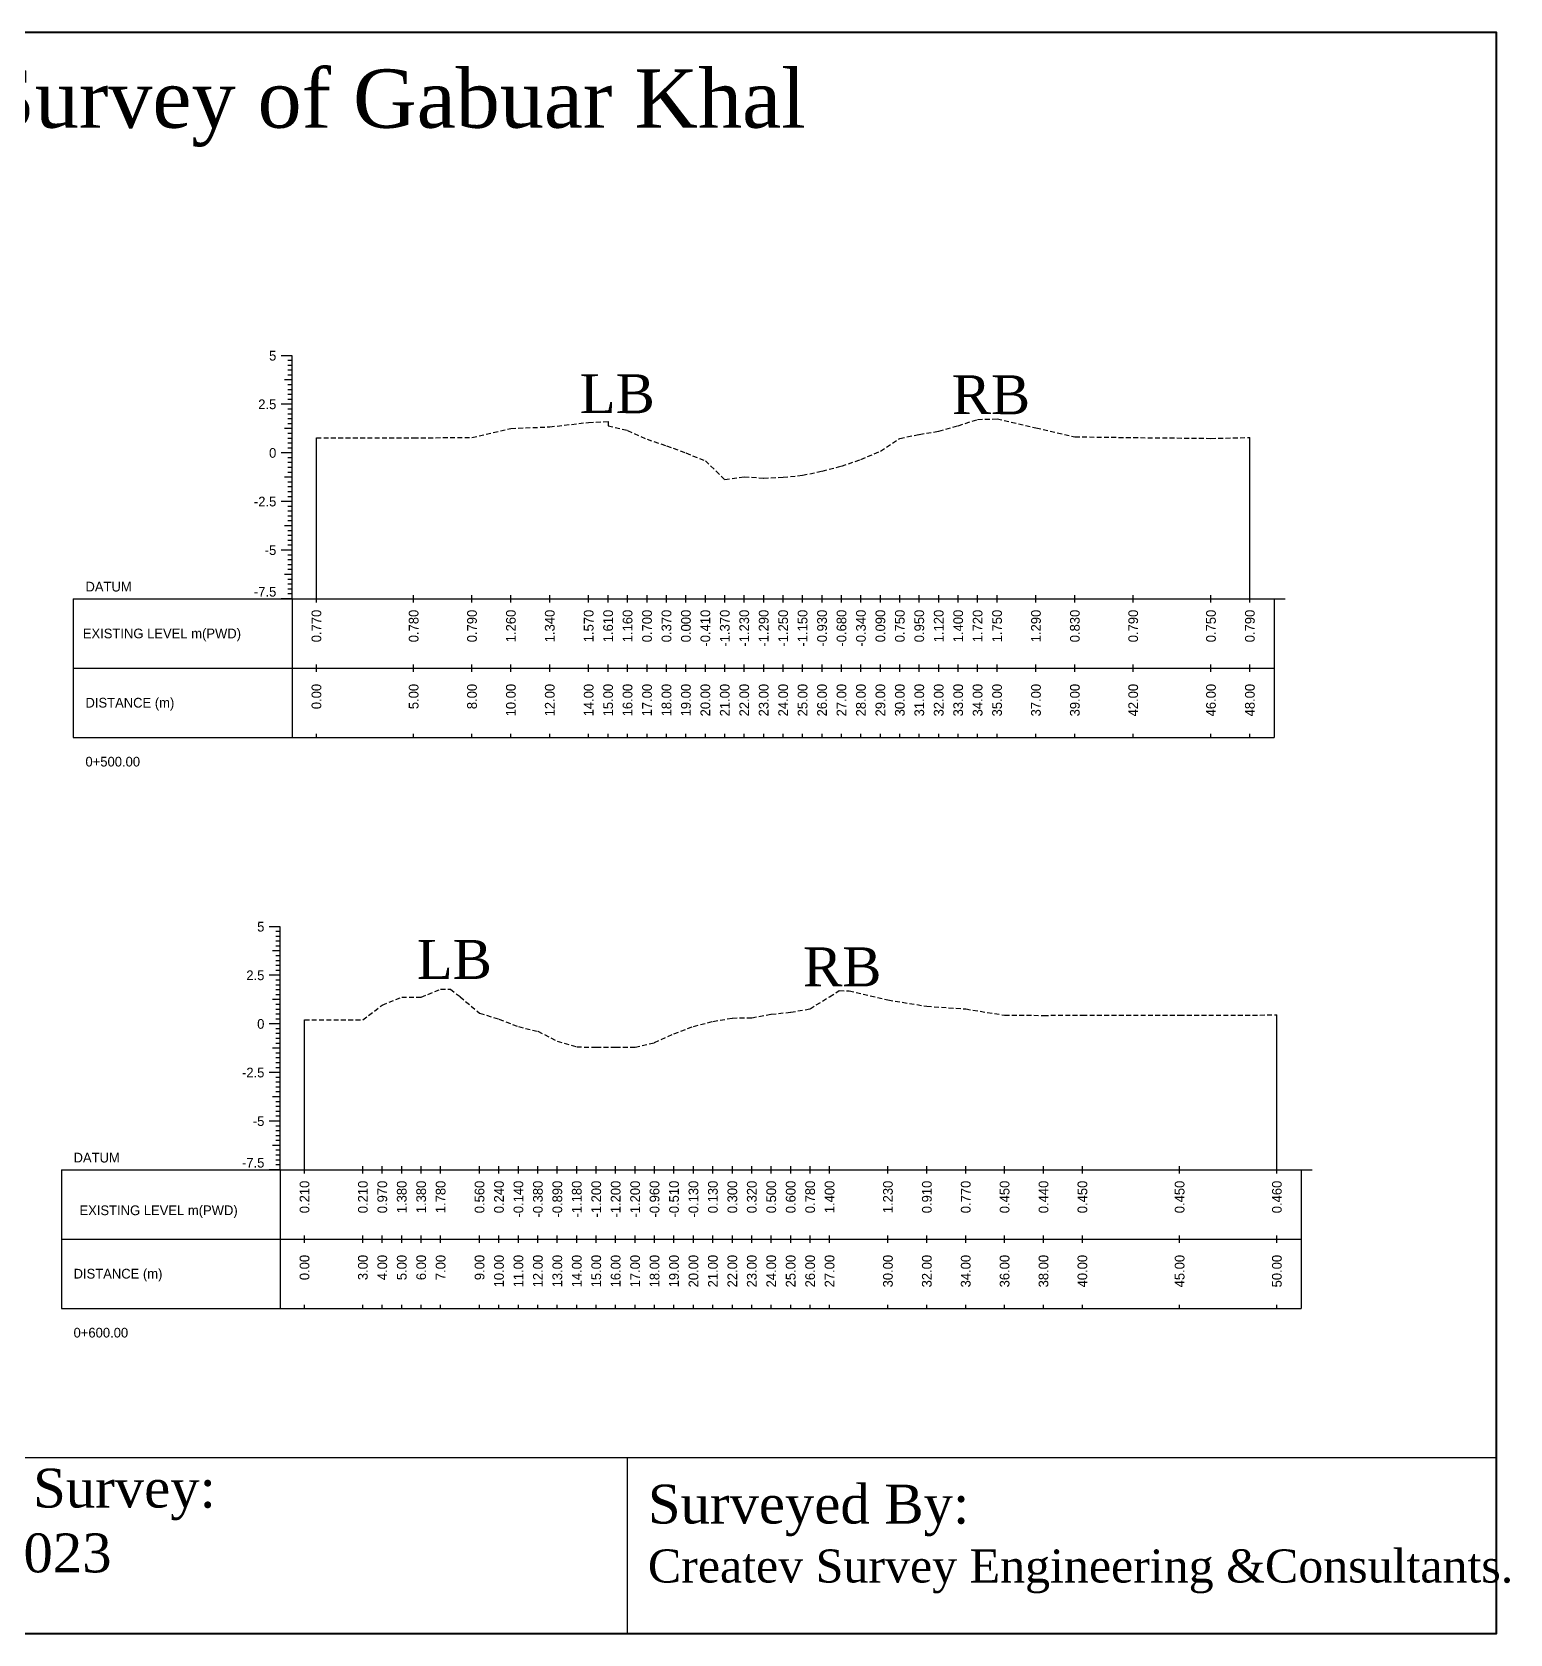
# Model space of a CAD drawing. Header units: inches. Extents: x 2552 to 3818, y -1499 to -1059.
# Drawn here: x 2627.3 to 2703.3, y -1249.3 to -1166.9 of the extents above; entities that cross this region are included whole.
import ezdxf
from ezdxf.enums import TextEntityAlignment as Align

# ---------------------------------------------------------------- set-up
doc = ezdxf.new("R2010")
doc.units = ezdxf.units.IN
doc.header["$MEASUREMENT"] = 0
doc.linetypes.add('HIDDEN', pattern=[0.375, 0.25, -0.125])
doc.layers.add('CS_Drawing', color=7, linetype='Continuous')
doc.layers.add('GL', color=3, linetype='HIDDEN')
doc.styles.add('romans', font='romans.shx')

msp = doc.modelspace()

# ---------------------------------------------------------------- linework, layer by layer
at = {"color": 4, "lineweight": 40}
msp.add_lwpolyline([(2552.235, -1166.882), (2702.575, -1166.882), (2702.575, -1249.251), (2552.235, -1249.251)], close=True, dxfattribs=at)
for points in [[(2702.575, -1166.882), (2702.575, -1249.251)], [(2552.235, -1240.174), (2702.575, -1240.174)], [(2657.884, -1240.174), (2657.884, -1249.251)]]:
    msp.add_lwpolyline(points)
at = {"layer": 'CS_Drawing'}
for p, q in [((2640.661, -1183.523), (2640.099, -1183.523)), ((2640.661, -1183.523), (2640.267, -1183.523)), ((2640.661, -1183.523), (2640.436, -1183.523)), ((2640.661, -1196.023), (2640.661, -1183.523)), ((2640.661, -1183.773), (2640.436, -1183.773)), ((2640.661, -1184.023), (2640.436, -1184.023)), ((2640.661, -1184.273), (2640.436, -1184.273)), ((2640.661, -1184.773), (2640.267, -1184.773)), ((2640.661, -1184.523), (2640.436, -1184.523)), ((2640.661, -1184.773), (2640.436, -1184.773)), ((2640.661, -1185.023), (2640.436, -1185.023)), ((2640.661, -1185.273), (2640.436, -1185.273)), ((2640.661, -1186.023), (2640.099, -1186.023)), ((2640.661, -1186.023), (2640.267, -1186.023)), ((2640.661, -1185.523), (2640.436, -1185.523)), ((2640.661, -1185.773), (2640.436, -1185.773)), ((2640.661, -1186.023), (2640.436, -1186.023)), ((2640.661, -1186.273), (2640.436, -1186.273)), ((2640.661, -1186.523), (2640.436, -1186.523)), ((2640.661, -1186.773), (2640.436, -1186.773)), ((2640.661, -1187.273), (2640.267, -1187.273)), ((2640.661, -1187.023), (2640.436, -1187.023)), ((2640.661, -1187.273), (2640.436, -1187.273)), ((2640.661, -1187.523), (2640.436, -1187.523)), ((2641.911, -1196.023), (2641.911, -1187.753)), ((2689.911, -1196.023), (2689.911, -1187.733)), ((2640.661, -1188.523), (2640.099, -1188.523)), ((2640.661, -1188.523), (2640.267, -1188.523)), ((2640.661, -1187.773), (2640.436, -1187.773)), ((2640.661, -1188.023), (2640.436, -1188.023)), ((2640.661, -1188.273), (2640.436, -1188.273)), ((2640.661, -1188.523), (2640.436, -1188.523)), ((2640.661, -1188.773), (2640.436, -1188.773)), ((2640.661, -1189.023), (2640.436, -1189.023)), ((2640.661, -1189.273), (2640.436, -1189.273)), ((2640.661, -1189.773), (2640.267, -1189.773)), ((2640.661, -1189.523), (2640.436, -1189.523)), ((2640.661, -1189.773), (2640.436, -1189.773)), ((2640.661, -1190.023), (2640.436, -1190.023)), ((2640.661, -1191.023), (2640.099, -1191.023)), ((2640.661, -1191.023), (2640.267, -1191.023)), ((2640.661, -1190.273), (2640.436, -1190.273)), ((2640.661, -1190.523), (2640.436, -1190.523)), ((2640.661, -1190.773), (2640.436, -1190.773)), ((2640.661, -1191.023), (2640.436, -1191.023)), ((2640.661, -1191.273), (2640.436, -1191.273)), ((2640.661, -1191.523), (2640.436, -1191.523)), ((2640.661, -1191.773), (2640.436, -1191.773)), ((2640.661, -1192.273), (2640.267, -1192.273)), ((2640.661, -1192.023), (2640.436, -1192.023)), ((2640.661, -1192.273), (2640.436, -1192.273)), ((2640.661, -1192.523), (2640.436, -1192.523)), ((2640.661, -1193.523), (2640.099, -1193.523)), ((2640.661, -1193.523), (2640.267, -1193.523)), ((2640.661, -1192.773), (2640.436, -1192.773)), ((2640.661, -1193.023), (2640.436, -1193.023)), ((2640.661, -1193.273), (2640.436, -1193.273)), ((2640.661, -1193.523), (2640.436, -1193.523)), ((2640.661, -1193.773), (2640.436, -1193.773)), ((2640.661, -1194.023), (2640.436, -1194.023)), ((2640.661, -1194.273), (2640.436, -1194.273)), ((2640.661, -1194.773), (2640.267, -1194.773)), ((2640.661, -1194.523), (2640.436, -1194.523)), ((2640.661, -1194.773), (2640.436, -1194.773)), ((2640.661, -1195.023), (2640.436, -1195.023)), ((2640.661, -1195.273), (2640.436, -1195.273)), ((2640.661, -1195.523), (2640.436, -1195.523)), ((2640.661, -1195.773), (2640.436, -1195.773)), ((2641.911, -1196.211), (2641.911, -1195.836)), ((2646.911, -1196.211), (2646.911, -1195.836)), ((2649.911, -1196.211), (2649.911, -1195.836)), ((2651.911, -1196.211), (2651.911, -1195.836)), ((2653.911, -1196.211), (2653.911, -1195.836)), ((2655.911, -1196.211), (2655.911, -1195.836)), ((2656.911, -1196.211), (2656.911, -1195.836)), ((2657.911, -1196.211), (2657.911, -1195.836)), ((2658.911, -1196.211), (2658.911, -1195.836)), ((2659.911, -1196.211), (2659.911, -1195.836)), ((2660.911, -1196.211), (2660.911, -1195.836)), ((2661.911, -1196.211), (2661.911, -1195.836)), ((2662.911, -1196.211), (2662.911, -1195.836)), ((2663.911, -1196.211), (2663.911, -1195.836)), ((2664.911, -1196.211), (2664.911, -1195.836)), ((2665.911, -1196.211), (2665.911, -1195.836)), ((2666.911, -1196.211), (2666.911, -1195.836)), ((2667.911, -1196.211), (2667.911, -1195.836)), ((2668.911, -1196.211), (2668.911, -1195.836)), ((2669.911, -1196.211), (2669.911, -1195.836)), ((2670.911, -1196.211), (2670.911, -1195.836)), ((2671.911, -1196.211), (2671.911, -1195.836)), ((2672.911, -1196.211), (2672.911, -1195.836)), ((2673.911, -1196.211), (2673.911, -1195.836)), ((2674.911, -1196.211), (2674.911, -1195.836)), ((2675.911, -1196.211), (2675.911, -1195.836)), ((2676.911, -1196.211), (2676.911, -1195.836)), ((2678.911, -1196.211), (2678.911, -1195.836)), ((2680.911, -1196.211), (2680.911, -1195.836)), ((2683.911, -1196.211), (2683.911, -1195.836)), ((2687.911, -1196.211), (2687.911, -1195.836)), ((2689.911, -1196.211), (2689.911, -1195.836)), ((2629.411, -1196.023), (2640.661, -1196.023)), ((2629.411, -1196.023), (2629.411, -1203.148)), ((2640.661, -1196.023), (2640.099, -1196.023)), ((2640.661, -1196.023), (2640.267, -1196.023)), ((2640.661, -1196.023), (2640.436, -1196.023)), ((2640.661, -1196.023), (2691.161, -1196.023)), ((2640.661, -1196.023), (2640.661, -1203.148)), ((2691.161, -1196.023), (2691.724, -1196.023)), ((2691.161, -1196.023), (2691.555, -1196.023)), ((2691.161, -1196.023), (2691.386, -1196.023)), ((2691.161, -1196.023), (2691.161, -1203.148)), ((2629.411, -1199.586), (2640.661, -1199.586)), ((2640.661, -1199.586), (2691.161, -1199.586)), ((2640.661, -1199.586), (2691.161, -1199.586)), ((2641.911, -1199.773), (2641.911, -1199.398)), ((2646.911, -1199.773), (2646.911, -1199.398)), ((2649.911, -1199.773), (2649.911, -1199.398)), ((2651.911, -1199.773), (2651.911, -1199.398)), ((2653.911, -1199.773), (2653.911, -1199.398)), ((2655.911, -1199.773), (2655.911, -1199.398)), ((2656.911, -1199.773), (2656.911, -1199.398)), ((2657.911, -1199.773), (2657.911, -1199.398)), ((2658.911, -1199.773), (2658.911, -1199.398)), ((2659.911, -1199.773), (2659.911, -1199.398)), ((2660.911, -1199.773), (2660.911, -1199.398)), ((2661.911, -1199.773), (2661.911, -1199.398)), ((2662.911, -1199.773), (2662.911, -1199.398)), ((2663.911, -1199.773), (2663.911, -1199.398)), ((2664.911, -1199.773), (2664.911, -1199.398)), ((2665.911, -1199.773), (2665.911, -1199.398)), ((2666.911, -1199.773), (2666.911, -1199.398)), ((2667.911, -1199.773), (2667.911, -1199.398)), ((2668.911, -1199.773), (2668.911, -1199.398)), ((2669.911, -1199.773), (2669.911, -1199.398)), ((2670.911, -1199.773), (2670.911, -1199.398)), ((2671.911, -1199.773), (2671.911, -1199.398)), ((2672.911, -1199.773), (2672.911, -1199.398)), ((2673.911, -1199.773), (2673.911, -1199.398)), ((2674.911, -1199.773), (2674.911, -1199.398)), ((2675.911, -1199.773), (2675.911, -1199.398)), ((2676.911, -1199.773), (2676.911, -1199.398)), ((2678.911, -1199.773), (2678.911, -1199.398)), ((2680.911, -1199.773), (2680.911, -1199.398)), ((2683.911, -1199.773), (2683.911, -1199.398)), ((2687.911, -1199.773), (2687.911, -1199.398)), ((2689.911, -1199.773), (2689.911, -1199.398)), ((2629.411, -1203.148), (2640.661, -1203.148)), ((2640.661, -1203.148), (2691.161, -1203.148)), ((2641.911, -1203.148), (2641.911, -1202.961)), ((2646.911, -1203.148), (2646.911, -1202.961)), ((2649.911, -1203.148), (2649.911, -1202.961)), ((2651.911, -1203.148), (2651.911, -1202.961)), ((2653.911, -1203.148), (2653.911, -1202.961)), ((2655.911, -1203.148), (2655.911, -1202.961)), ((2656.911, -1203.148), (2656.911, -1202.961)), ((2657.911, -1203.148), (2657.911, -1202.961)), ((2658.911, -1203.148), (2658.911, -1202.961)), ((2659.911, -1203.148), (2659.911, -1202.961)), ((2660.911, -1203.148), (2660.911, -1202.961)), ((2661.911, -1203.148), (2661.911, -1202.961)), ((2662.911, -1203.148), (2662.911, -1202.961)), ((2663.911, -1203.148), (2663.911, -1202.961)), ((2664.911, -1203.148), (2664.911, -1202.961)), ((2665.911, -1203.148), (2665.911, -1202.961)), ((2666.911, -1203.148), (2666.911, -1202.961)), ((2667.911, -1203.148), (2667.911, -1202.961)), ((2668.911, -1203.148), (2668.911, -1202.961)), ((2669.911, -1203.148), (2669.911, -1202.961)), ((2670.911, -1203.148), (2670.911, -1202.961)), ((2671.911, -1203.148), (2671.911, -1202.961)), ((2672.911, -1203.148), (2672.911, -1202.961)), ((2673.911, -1203.148), (2673.911, -1202.961)), ((2674.911, -1203.148), (2674.911, -1202.961)), ((2675.911, -1203.148), (2675.911, -1202.961)), ((2676.911, -1203.148), (2676.911, -1202.961)), ((2678.911, -1203.148), (2678.911, -1202.961)), ((2680.911, -1203.148), (2680.911, -1202.961)), ((2683.911, -1203.148), (2683.911, -1202.961)), ((2687.911, -1203.148), (2687.911, -1202.961)), ((2689.911, -1203.148), (2689.911, -1202.961)), ((2640.049, -1212.883), (2639.486, -1212.883)), ((2640.049, -1212.883), (2639.655, -1212.883)), ((2640.049, -1212.883), (2639.824, -1212.883)), ((2640.049, -1213.133), (2639.824, -1213.133)), ((2640.049, -1225.383), (2640.049, -1212.883)), ((2640.049, -1213.383), (2639.824, -1213.383)), ((2640.049, -1213.633), (2639.824, -1213.633)), ((2640.049, -1213.883), (2639.824, -1213.883)), ((2640.049, -1214.133), (2639.655, -1214.133)), ((2640.049, -1214.133), (2639.824, -1214.133)), ((2640.049, -1214.383), (2639.824, -1214.383)), ((2640.049, -1214.633), (2639.824, -1214.633)), ((2640.049, -1214.883), (2639.824, -1214.883)), ((2640.049, -1215.383), (2639.486, -1215.383)), ((2640.049, -1215.383), (2639.655, -1215.383)), ((2640.049, -1215.133), (2639.824, -1215.133)), ((2640.049, -1215.383), (2639.824, -1215.383)), ((2640.049, -1215.633), (2639.824, -1215.633)), ((2640.049, -1215.883), (2639.824, -1215.883)), ((2640.049, -1216.133), (2639.824, -1216.133)), ((2640.049, -1216.383), (2639.824, -1216.383)), ((2640.049, -1216.633), (2639.655, -1216.633)), ((2640.049, -1216.633), (2639.824, -1216.633)), ((2640.049, -1216.883), (2639.824, -1216.883)), ((2640.049, -1217.133), (2639.824, -1217.133)), ((2640.049, -1217.383), (2639.824, -1217.383)), ((2640.049, -1217.883), (2639.486, -1217.883)), ((2640.049, -1217.883), (2639.655, -1217.883)), ((2640.049, -1217.633), (2639.824, -1217.633)), ((2640.049, -1217.883), (2639.824, -1217.883)), ((2640.049, -1218.133), (2639.824, -1218.133)), ((2641.299, -1225.383), (2641.299, -1217.673)), ((2691.299, -1225.383), (2691.299, -1217.423)), ((2640.049, -1218.383), (2639.824, -1218.383)), ((2640.049, -1218.633), (2639.824, -1218.633)), ((2640.049, -1218.883), (2639.824, -1218.883)), ((2640.049, -1219.133), (2639.655, -1219.133)), ((2640.049, -1219.133), (2639.824, -1219.133)), ((2640.049, -1219.383), (2639.824, -1219.383)), ((2640.049, -1219.633), (2639.824, -1219.633)), ((2640.049, -1219.883), (2639.824, -1219.883)), ((2640.049, -1220.383), (2639.486, -1220.383)), ((2640.049, -1220.383), (2639.655, -1220.383)), ((2640.049, -1220.133), (2639.824, -1220.133)), ((2640.049, -1220.383), (2639.824, -1220.383)), ((2640.049, -1220.633), (2639.824, -1220.633)), ((2640.049, -1220.883), (2639.824, -1220.883)), ((2640.049, -1221.133), (2639.824, -1221.133)), ((2640.049, -1221.383), (2639.824, -1221.383)), ((2640.049, -1221.633), (2639.655, -1221.633)), ((2640.049, -1221.633), (2639.824, -1221.633)), ((2640.049, -1221.883), (2639.824, -1221.883)), ((2640.049, -1222.133), (2639.824, -1222.133)), ((2640.049, -1222.883), (2639.486, -1222.883)), ((2640.049, -1222.883), (2639.655, -1222.883)), ((2640.049, -1222.383), (2639.824, -1222.383)), ((2640.049, -1222.633), (2639.824, -1222.633)), ((2640.049, -1222.883), (2639.824, -1222.883)), ((2640.049, -1223.133), (2639.824, -1223.133)), ((2640.049, -1223.383), (2639.824, -1223.383)), ((2640.049, -1223.633), (2639.824, -1223.633)), ((2640.049, -1223.883), (2639.824, -1223.883)), ((2640.049, -1224.133), (2639.655, -1224.133)), ((2640.049, -1224.133), (2639.824, -1224.133)), ((2640.049, -1224.383), (2639.824, -1224.383)), ((2640.049, -1224.633), (2639.824, -1224.633)), ((2628.799, -1225.383), (2640.049, -1225.383)), ((2628.799, -1225.383), (2628.799, -1232.508)), ((2640.049, -1225.383), (2639.486, -1225.383)), ((2640.049, -1225.383), (2639.655, -1225.383)), ((2640.049, -1224.883), (2639.824, -1224.883)), ((2640.049, -1225.133), (2639.824, -1225.133)), ((2640.049, -1225.383), (2639.824, -1225.383)), ((2640.049, -1225.383), (2692.549, -1225.383)), ((2640.049, -1225.383), (2640.049, -1232.508)), ((2641.299, -1225.57), (2641.299, -1225.195)), ((2644.299, -1225.57), (2644.299, -1225.195)), ((2645.299, -1225.57), (2645.299, -1225.195)), ((2646.299, -1225.57), (2646.299, -1225.195)), ((2647.299, -1225.57), (2647.299, -1225.195)), ((2648.299, -1225.57), (2648.299, -1225.195)), ((2650.299, -1225.57), (2650.299, -1225.195)), ((2651.299, -1225.57), (2651.299, -1225.195)), ((2652.299, -1225.57), (2652.299, -1225.195)), ((2653.299, -1225.57), (2653.299, -1225.195)), ((2654.299, -1225.57), (2654.299, -1225.195)), ((2655.299, -1225.57), (2655.299, -1225.195)), ((2656.299, -1225.57), (2656.299, -1225.195)), ((2657.299, -1225.57), (2657.299, -1225.195)), ((2658.299, -1225.57), (2658.299, -1225.195)), ((2659.299, -1225.57), (2659.299, -1225.195)), ((2660.299, -1225.57), (2660.299, -1225.195)), ((2661.299, -1225.57), (2661.299, -1225.195)), ((2662.299, -1225.57), (2662.299, -1225.195)), ((2663.299, -1225.57), (2663.299, -1225.195)), ((2664.299, -1225.57), (2664.299, -1225.195)), ((2665.299, -1225.57), (2665.299, -1225.195)), ((2666.299, -1225.57), (2666.299, -1225.195)), ((2667.299, -1225.57), (2667.299, -1225.195)), ((2668.299, -1225.57), (2668.299, -1225.195)), ((2671.299, -1225.57), (2671.299, -1225.195)), ((2673.299, -1225.57), (2673.299, -1225.195)), ((2675.299, -1225.57), (2675.299, -1225.195)), ((2677.299, -1225.57), (2677.299, -1225.195)), ((2679.299, -1225.57), (2679.299, -1225.195)), ((2681.299, -1225.57), (2681.299, -1225.195)), ((2686.299, -1225.57), (2686.299, -1225.195)), ((2691.299, -1225.57), (2691.299, -1225.195)), ((2692.549, -1225.383), (2693.111, -1225.383)), ((2692.549, -1225.383), (2692.943, -1225.383)), ((2692.549, -1225.383), (2692.774, -1225.383)), ((2692.549, -1225.383), (2692.549, -1232.508)), ((2628.799, -1228.945), (2640.049, -1228.945)), ((2640.049, -1228.945), (2692.549, -1228.945)), ((2640.049, -1228.945), (2692.549, -1228.945)), ((2641.299, -1229.133), (2641.299, -1228.758)), ((2644.299, -1229.133), (2644.299, -1228.758)), ((2645.299, -1229.133), (2645.299, -1228.758)), ((2646.299, -1229.133), (2646.299, -1228.758)), ((2647.299, -1229.133), (2647.299, -1228.758)), ((2648.299, -1229.133), (2648.299, -1228.758)), ((2650.299, -1229.133), (2650.299, -1228.758)), ((2651.299, -1229.133), (2651.299, -1228.758)), ((2652.299, -1229.133), (2652.299, -1228.758)), ((2653.299, -1229.133), (2653.299, -1228.758)), ((2654.299, -1229.133), (2654.299, -1228.758)), ((2655.299, -1229.133), (2655.299, -1228.758)), ((2656.299, -1229.133), (2656.299, -1228.758)), ((2657.299, -1229.133), (2657.299, -1228.758)), ((2658.299, -1229.133), (2658.299, -1228.758)), ((2659.299, -1229.133), (2659.299, -1228.758)), ((2660.299, -1229.133), (2660.299, -1228.758)), ((2661.299, -1229.133), (2661.299, -1228.758)), ((2662.299, -1229.133), (2662.299, -1228.758)), ((2663.299, -1229.133), (2663.299, -1228.758)), ((2664.299, -1229.133), (2664.299, -1228.758)), ((2665.299, -1229.133), (2665.299, -1228.758)), ((2666.299, -1229.133), (2666.299, -1228.758)), ((2667.299, -1229.133), (2667.299, -1228.758)), ((2668.299, -1229.133), (2668.299, -1228.758)), ((2671.299, -1229.133), (2671.299, -1228.758)), ((2673.299, -1229.133), (2673.299, -1228.758)), ((2675.299, -1229.133), (2675.299, -1228.758)), ((2677.299, -1229.133), (2677.299, -1228.758)), ((2679.299, -1229.133), (2679.299, -1228.758)), ((2681.299, -1229.133), (2681.299, -1228.758)), ((2686.299, -1229.133), (2686.299, -1228.758)), ((2691.299, -1229.133), (2691.299, -1228.758)), ((2628.799, -1232.508), (2640.049, -1232.508)), ((2640.049, -1232.508), (2692.549, -1232.508)), ((2641.299, -1232.508), (2641.299, -1232.32)), ((2644.299, -1232.508), (2644.299, -1232.32)), ((2645.299, -1232.508), (2645.299, -1232.32)), ((2646.299, -1232.508), (2646.299, -1232.32)), ((2647.299, -1232.508), (2647.299, -1232.32)), ((2648.299, -1232.508), (2648.299, -1232.32)), ((2650.299, -1232.508), (2650.299, -1232.32)), ((2651.299, -1232.508), (2651.299, -1232.32)), ((2652.299, -1232.508), (2652.299, -1232.32)), ((2653.299, -1232.508), (2653.299, -1232.32)), ((2654.299, -1232.508), (2654.299, -1232.32)), ((2655.299, -1232.508), (2655.299, -1232.32)), ((2656.299, -1232.508), (2656.299, -1232.32)), ((2657.299, -1232.508), (2657.299, -1232.32)), ((2658.299, -1232.508), (2658.299, -1232.32)), ((2659.299, -1232.508), (2659.299, -1232.32)), ((2660.299, -1232.508), (2660.299, -1232.32)), ((2661.299, -1232.508), (2661.299, -1232.32)), ((2662.299, -1232.508), (2662.299, -1232.32)), ((2663.299, -1232.508), (2663.299, -1232.32)), ((2664.299, -1232.508), (2664.299, -1232.32)), ((2665.299, -1232.508), (2665.299, -1232.32)), ((2666.299, -1232.508), (2666.299, -1232.32)), ((2667.299, -1232.508), (2667.299, -1232.32)), ((2668.299, -1232.508), (2668.299, -1232.32)), ((2671.299, -1232.508), (2671.299, -1232.32)), ((2673.299, -1232.508), (2673.299, -1232.32)), ((2675.299, -1232.508), (2675.299, -1232.32)), ((2677.299, -1232.508), (2677.299, -1232.32)), ((2679.299, -1232.508), (2679.299, -1232.32)), ((2681.299, -1232.508), (2681.299, -1232.32)), ((2686.299, -1232.508), (2686.299, -1232.32)), ((2691.299, -1232.508), (2691.299, -1232.32))]:
    msp.add_line(p, q, dxfattribs=at)
at = {"layer": 'GL'}
for points in [[(2641.911, -1187.753), (2646.911, -1187.743), (2649.911, -1187.733), (2651.911, -1187.263), (2653.911, -1187.183), (2655.911, -1186.953), (2656.911, -1186.913), (2656.911, -1187.123), (2657.911, -1187.363), (2658.911, -1187.823), (2659.911, -1188.153), (2660.911, -1188.523), (2661.911, -1188.933), (2662.911, -1189.893), (2663.911, -1189.753), (2664.911, -1189.813), (2665.911, -1189.773), (2666.911, -1189.673), (2667.911, -1189.453), (2668.911, -1189.203), (2669.911, -1188.863), (2670.911, -1188.433), (2671.911, -1187.773), (2672.911, -1187.573), (2673.911, -1187.403), (2674.911, -1187.123), (2675.911, -1186.803), (2676.911, -1186.773), (2678.911, -1187.233), (2680.911, -1187.693), (2683.911, -1187.733), (2687.911, -1187.773), (2689.911, -1187.733)], [(2641.299, -1217.673), (2644.299, -1217.673), (2645.299, -1216.913), (2646.299, -1216.503), (2647.299, -1216.503), (2648.299, -1216.103), (2648.799, -1216.103), (2649.299, -1216.483), (2650.299, -1217.323), (2651.299, -1217.643), (2652.299, -1218.023), (2653.299, -1218.263), (2654.299, -1218.773), (2655.299, -1219.063), (2656.299, -1219.083), (2657.299, -1219.083), (2658.299, -1219.083), (2659.299, -1218.843), (2660.299, -1218.393), (2661.299, -1218.013), (2662.299, -1217.753), (2663.299, -1217.583), (2664.299, -1217.563), (2665.299, -1217.383), (2666.299, -1217.283), (2667.299, -1217.103), (2668.299, -1216.483), (2668.799, -1216.173), (2669.299, -1216.183), (2671.299, -1216.653), (2673.299, -1216.973), (2675.299, -1217.113), (2677.299, -1217.433), (2679.299, -1217.443), (2681.299, -1217.433), (2686.299, -1217.433), (2691.299, -1217.423)]]:
    msp.add_lwpolyline(points, dxfattribs=at)

# ---------------------------------------------------------------- texts
at = {"attachment_point": 1, "style": 'romans'}
for s, insert, char_height, width in [('{\\fTimes New Roman|b0|i0|c0|p18;Cross Section Survey of Gabuar Khal ,Polder-15.}', (2598.736, -1168.802), 3, 72.28365), ('{\\fTimes New Roman|b0|i0|c0|p18;LB}', (2655.453, -1184.478), 2, 204.37328), ('{\\fTimes New Roman|b0|i0|c0|p18;RB}', (2674.584, -1184.53), 2, 204.37328), ('{\\fTimes New Roman|b0|i0|c0|p18;LB}', (2647.075, -1213.565), 2, 204.37328), ('{\\fTimes New Roman|b0|i0|c0|p18;RB}', (2666.937, -1213.947), 2, 204.37328), ('{\\fTimes New Roman|b0|i0|c0|p18;Date of Survey: 04/05/2023}', (2617.617, -1240.749), 2, 22.27076), ('{\\fTimes New Roman|b0|i0|c0|p18;Surveyed By:                                     \\H0.85x;Createv Survey Engineering &Consultants.}', (2658.957, -1241.571), 2, 45.21931)]:
    msp.add_mtext(s, dxfattribs=dict(at, insert=insert, char_height=char_height, width=width))
at = {"layer": 'CS_Drawing'}
for s, p in [('5', (2639.849, -1183.523)), ('2.5', (2639.849, -1186.023)), ('0', (2639.849, -1188.523)), ('-2.5', (2639.849, -1191.023)), ('-5', (2639.849, -1193.523)), ('5', (2639.236, -1212.883)), ('2.5', (2639.236, -1215.383)), ('0', (2639.236, -1217.883)), ('-2.5', (2639.236, -1220.383)), ('-5', (2639.236, -1222.883))]:
    msp.add_text(s, height=0.5, dxfattribs=at).set_placement(p, align=Align.MIDDLE_RIGHT)
for s, p in [('DATUM', (2630.036, -1195.398)), ('EXISTING LEVEL m(PWD)', (2629.899, -1197.807)), ('DISTANCE (m)', (2630.036, -1201.367)), ('0+500.00', (2630.036, -1204.398)), ('DATUM', (2629.424, -1224.758)), ('EXISTING LEVEL m(PWD)', (2629.728, -1227.466)), ('DISTANCE (m)', (2629.424, -1230.726)), ('0+600.00', (2629.424, -1233.758))]:
    msp.add_text(s, height=0.5, dxfattribs=at).set_placement(p, align=Align.MIDDLE_LEFT)
for p in [(2639.849, -1195.911), (2639.236, -1225.27)]:
    msp.add_text('-7.5', height=0.5, dxfattribs=at).set_placement(p, align=Align.RIGHT)
for s, p in [('0.770', (2641.911, -1196.586)), ('0.780', (2646.911, -1196.586)), ('0.790', (2649.911, -1196.586)), ('1.260', (2651.911, -1196.586)), ('1.340', (2653.911, -1196.586)), ('1.570', (2655.911, -1196.586)), ('1.610', (2656.911, -1196.586)), ('1.160', (2657.911, -1196.586)), ('0.700', (2658.911, -1196.586)), ('0.370', (2659.911, -1196.586)), ('0.000', (2660.911, -1196.586)), ('-0.410', (2661.911, -1196.586)), ('-1.370', (2662.911, -1196.586)), ('-1.230', (2663.911, -1196.586)), ('-1.290', (2664.911, -1196.586)), ('-1.250', (2665.911, -1196.586)), ('-1.150', (2666.911, -1196.586)), ('-0.930', (2667.911, -1196.586)), ('-0.680', (2668.911, -1196.586)), ('-0.340', (2669.911, -1196.586)), ('0.090', (2670.911, -1196.586)), ('0.750', (2671.911, -1196.586)), ('0.950', (2672.911, -1196.586)), ('1.120', (2673.911, -1196.586)), ('1.400', (2674.911, -1196.586)), ('1.720', (2675.911, -1196.586)), ('1.750', (2676.911, -1196.586)), ('1.290', (2678.911, -1196.586)), ('0.830', (2680.911, -1196.586)), ('0.790', (2683.911, -1196.586)), ('0.750', (2687.911, -1196.586)), ('0.790', (2689.911, -1196.586)), ('0.00', (2641.911, -1200.398)), ('5.00', (2646.911, -1200.398)), ('8.00', (2649.911, -1200.398)), ('10.00', (2651.911, -1200.398)), ('12.00', (2653.911, -1200.398)), ('14.00', (2655.911, -1200.398)), ('15.00', (2656.911, -1200.398)), ('16.00', (2657.911, -1200.398)), ('17.00', (2658.911, -1200.398)), ('18.00', (2659.911, -1200.398)), ('19.00', (2660.911, -1200.398)), ('20.00', (2661.911, -1200.398)), ('21.00', (2662.911, -1200.398)), ('22.00', (2663.911, -1200.398)), ('23.00', (2664.911, -1200.398)), ('24.00', (2665.911, -1200.398)), ('25.00', (2666.911, -1200.398)), ('26.00', (2667.911, -1200.398)), ('27.00', (2668.911, -1200.398)), ('28.00', (2669.911, -1200.398)), ('29.00', (2670.911, -1200.398)), ('30.00', (2671.911, -1200.398)), ('31.00', (2672.911, -1200.398)), ('32.00', (2673.911, -1200.398)), ('33.00', (2674.911, -1200.398)), ('34.00', (2675.911, -1200.398)), ('35.00', (2676.911, -1200.398)), ('37.00', (2678.911, -1200.398)), ('39.00', (2680.911, -1200.398)), ('42.00', (2683.911, -1200.398)), ('46.00', (2687.911, -1200.398)), ('48.00', (2689.911, -1200.398)), ('0.210', (2641.299, -1225.945)), ('0.210', (2644.299, -1225.945)), ('0.970', (2645.299, -1225.945)), ('1.380', (2646.299, -1225.945)), ('1.380', (2647.299, -1225.945)), ('1.780', (2648.299, -1225.945)), ('0.560', (2650.299, -1225.945)), ('0.240', (2651.299, -1225.945)), ('-0.140', (2652.299, -1225.945)), ('-0.380', (2653.299, -1225.945)), ('-0.890', (2654.299, -1225.945)), ('-1.180', (2655.299, -1225.945)), ('-1.200', (2656.299, -1225.945)), ('-1.200', (2657.299, -1225.945)), ('-1.200', (2658.299, -1225.945)), ('-0.960', (2659.299, -1225.945)), ('-0.510', (2660.299, -1225.945)), ('-0.130', (2661.299, -1225.945)), ('0.130', (2662.299, -1225.945)), ('0.300', (2663.299, -1225.945)), ('0.320', (2664.299, -1225.945)), ('0.500', (2665.299, -1225.945)), ('0.600', (2666.299, -1225.945)), ('0.780', (2667.299, -1225.945)), ('1.400', (2668.299, -1225.945)), ('1.230', (2671.299, -1225.945)), ('0.910', (2673.299, -1225.945)), ('0.770', (2675.299, -1225.945)), ('0.450', (2677.299, -1225.945)), ('0.440', (2679.299, -1225.945)), ('0.450', (2681.299, -1225.945)), ('0.450', (2686.299, -1225.945)), ('0.460', (2691.299, -1225.945)), ('0.00', (2641.299, -1229.758)), ('3.00', (2644.299, -1229.758)), ('4.00', (2645.299, -1229.758)), ('5.00', (2646.299, -1229.758)), ('6.00', (2647.299, -1229.758)), ('7.00', (2648.299, -1229.758)), ('9.00', (2650.299, -1229.758)), ('10.00', (2651.299, -1229.758)), ('11.00', (2652.299, -1229.758)), ('12.00', (2653.299, -1229.758)), ('13.00', (2654.299, -1229.758)), ('14.00', (2655.299, -1229.758)), ('15.00', (2656.299, -1229.758)), ('16.00', (2657.299, -1229.758)), ('17.00', (2658.299, -1229.758)), ('18.00', (2659.299, -1229.758)), ('19.00', (2660.299, -1229.758)), ('20.00', (2661.299, -1229.758)), ('21.00', (2662.299, -1229.758)), ('22.00', (2663.299, -1229.758)), ('23.00', (2664.299, -1229.758)), ('24.00', (2665.299, -1229.758)), ('25.00', (2666.299, -1229.758)), ('26.00', (2667.299, -1229.758)), ('27.00', (2668.299, -1229.758)), ('30.00', (2671.299, -1229.758)), ('32.00', (2673.299, -1229.758)), ('34.00', (2675.299, -1229.758)), ('36.00', (2677.299, -1229.758)), ('38.00', (2679.299, -1229.758)), ('40.00', (2681.299, -1229.758)), ('45.00', (2686.299, -1229.758)), ('50.00', (2691.299, -1229.758))]:
    msp.add_text(s, height=0.5, rotation=90, dxfattribs=at).set_placement(p, align=Align.MIDDLE_RIGHT)

doc.saveas('drawing.dxf')
